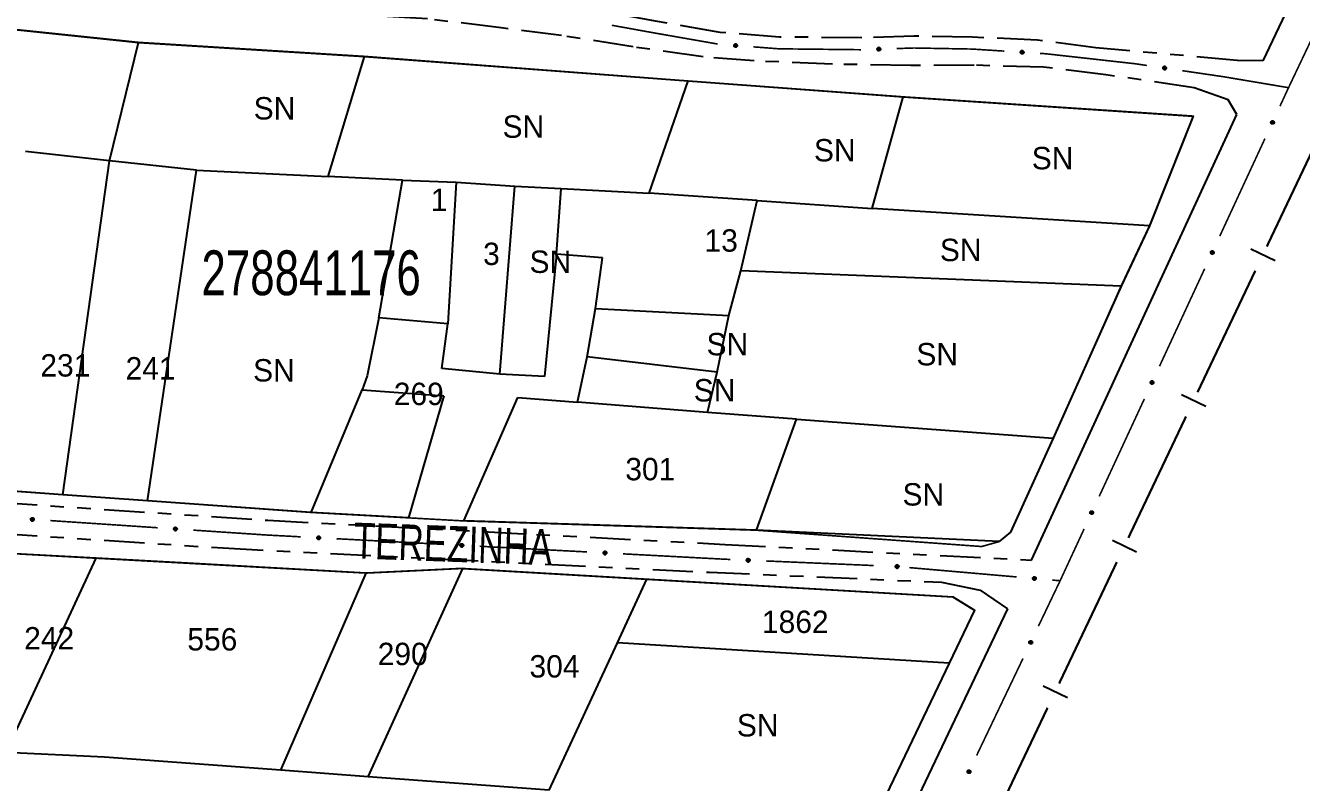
# Model space of a CAD drawing. Extents: x 203196 to 204359, y 4872588 to 4874244.
# Drawn here: x 203938.7 to 204081.1, y 4873054.9 to 4873139.4 of the extents above; entities that cross this region are included whole.
import ezdxf
from ezdxf.enums import TextEntityAlignment as Align

# ---------------------------------------------------------------- set-up
doc = ezdxf.new("R2010")
doc.units = 0
doc.header["$LTSCALE"] = 1.5
doc.header["$MEASUREMENT"] = 0
doc.linetypes.add('TRACO_25', pattern=[8, 3, -1, 1, -1, 1, -1])
for name, color, linetype in [('CD_MALHA_LOTES', 7, 'CONTINUOUS'), ('CD_TXT_QUADRA', 7, 'CONTINUOUS'), ('LM-LIM-SETORES-BAIRROS', 250, 'CONTINUOUS'), ('RU-QUADRA', 210, 'CONTINUOUS'), ('SV-EIXO-RUA-N-PAV', 6, 'CONTINUOUS'), ('SV-EIXO-RUA-PAV', 20, 'CONTINUOUS'), ('SV-RUA-NAO-PAV', 7, 'CONTINUOUS'), ('SV-RUA-PAVIM', 7, 'CONTINUOUS'), ('SV-TXT-RUA-N-PAV', 7, 'CONTINUOUS'), ('Th_NmrPort', 1, 'CONTINUOUS')]:
    doc.layers.add(name, color=color, linetype=linetype)
doc.styles.add('ARIAL', font='ARIAL.SHX')

msp = doc.modelspace()

# ---------------------------------------------------------------- linework, layer by layer
at = {"layer": 'CD_MALHA_LOTES', "linetype": 'Continuous', "flags": 128}
for points in [[(203934.24797, 4873139.266589), (203951.335075, 4873137.480345)], [(203948.100173, 4873124.269746), (203951.335075, 4873137.480345)], [(203951.335075, 4873137.480345), (203976.529521, 4873135.915683)], [(203972.487917, 4873122.485207), (203976.529521, 4873135.915683)], [(203976.529521, 4873135.915683), (204012.646717, 4873133.16656)], [(204008.295041, 4873120.657304), (204012.646717, 4873133.16656)], [(204012.646717, 4873133.16656), (204036.629392, 4873131.39892)], [(204033.185572, 4873118.943909), (204036.629392, 4873131.39892)], [(204036.629392, 4873131.39892), (204068.985796, 4873129.251846)], [(204068.985796, 4873129.251846), (204064.10997, 4873117.004205)], [(203948.100173, 4873124.269746), (203938.703435, 4873125.301825)], [(203942.891803, 4873086.9845), (203948.100173, 4873124.269746)], [(203957.811969, 4873123.203062), (203948.100173, 4873124.269746)], [(203952.325972, 4873086.31331), (203957.811969, 4873123.203062)], [(203957.811969, 4873123.203062), (203972.487917, 4873122.485207)], [(203980.791937, 4873122.079026), (203972.487917, 4873122.485207)], [(203978.128358, 4873106.718674), (203980.791937, 4873122.079026)], [(203980.791937, 4873122.079026), (203986.759485, 4873121.872562)], [(203986.759485, 4873121.872562), (203985.837074, 4873106.059809)], [(203986.759485, 4873121.872562), (203993.305002, 4873121.432187)], [(203991.624221, 4873100.442782), (203993.305002, 4873121.432187)], [(203993.305002, 4873121.432187), (203998.491981, 4873121.164055)], [(203997.960184, 4873113.834413), (203998.491981, 4873121.164055)], [(203998.491981, 4873121.164055), (204008.295041, 4873120.657304)], [(204020.34078, 4873119.824265), (204008.295041, 4873120.657304)], [(204018.516762, 4873111.989591), (204020.34078, 4873119.824265)], [(204020.34078, 4873119.824265), (204033.185572, 4873118.943909)], [(204064.10997, 4873117.004205), (204033.185572, 4873118.943909)], [(204064.10997, 4873117.004205), (204060.947647, 4873110.276543)], [(203997.960184, 4873113.834413), (203996.626688, 4873100.179799)], [(204003.099329, 4873113.439094), (203997.960184, 4873113.834413)], [(204002.308691, 4873107.772858), (204003.099329, 4873113.439094)], [(204017.199033, 4873106.98222), (204018.516762, 4873111.989591)], [(204060.947647, 4873110.276543), (204018.516762, 4873111.989591)], [(204060.947647, 4873110.276543), (204053.38329, 4873093.309653)], [(204001.386281, 4873102.370167), (204002.308691, 4873107.772858)], [(204002.308691, 4873107.772858), (204017.199033, 4873106.98222)], [(203978.128358, 4873106.718674), (203976.848386, 4873100.267822), (203976.283537, 4873098.680525)], [(203985.837074, 4873106.059809), (203978.128358, 4873106.718674)], [(203985.17821, 4873101.052438), (203985.837074, 4873106.059809)], [(204015.881304, 4873100.657119), (204017.199033, 4873106.98222)], [(204000.316999, 4873097.300074), (204001.386281, 4873102.370167)], [(204015.881304, 4873100.657119), (204001.386281, 4873102.370167)], [(203991.624221, 4873100.442782), (203985.17821, 4873101.052438)], [(203996.626688, 4873100.179799), (203991.624221, 4873100.442782)], [(204014.816707, 4873096.174475), (204015.881304, 4873100.657119)], [(203970.585488, 4873085.000618), (203976.283537, 4873098.680525)], [(203976.283537, 4873098.680525), (203985.375869, 4873098.02166)], [(203985.375869, 4873098.02166), (203981.456345, 4873084.396399)], [(203987.623114, 4873084.05364), (203993.646101, 4873097.817929)], [(203993.646101, 4873097.817929), (204000.316999, 4873097.300074)], [(204014.816707, 4873096.174475), (204000.316999, 4873097.300074)], [(204024.731004, 4873095.404838), (204014.816707, 4873096.174475)], [(204020.281294, 4873083.016028), (204024.731004, 4873095.404838)], [(204024.731004, 4873095.404838), (204053.38329, 4873093.309653)], [(204053.38329, 4873093.309653), (204048.630169, 4873082.810314), (204047.345339, 4873081.743252)], [(203942.891803, 4873086.9845), (203933.241499, 4873087.671066)], [(203952.325972, 4873086.31331), (203942.891803, 4873086.9845)], [(203970.585488, 4873085.000618), (203952.325972, 4873086.31331)], [(203981.456345, 4873084.396399), (203970.585488, 4873085.000618)], [(204020.281294, 4873083.016028), (203987.623114, 4873084.05364)], [(204047.345339, 4873081.743252), (204020.281294, 4873083.016028)], [(203946.615071, 4873079.888889), (203936.811616, 4873080.428686)], [(203936.564997, 4873058.216711), (203946.615071, 4873079.888889)], [(203976.731758, 4873078.230606), (203956.807499, 4873079.327674), (203946.615071, 4873079.888889)], [(203967.202211, 4873056.221878), (203976.731758, 4873078.230606)], [(203987.519939, 4873078.745349), (203976.731758, 4873078.230606)], [(203976.95943, 4873055.494828), (203987.519939, 4873078.745349)], [(203987.519939, 4873078.745349), (204008.044068, 4873077.553054)], [(204004.756429, 4873070.448622), (204008.044068, 4873077.553054)], [(204008.044068, 4873077.553054), (204042.194242, 4873075.56919), (204044.598167, 4873074.08543), (204041.775067, 4873068.171242)], [(203997.14054, 4873053.991052), (204004.756429, 4873070.448622)], [(204041.775067, 4873068.171242), (204004.756429, 4873070.448622)], [(204041.775067, 4873068.171242), (204033.943721, 4873051.765153)], [(203947.518594, 4873057.688584), (203936.564997, 4873058.216711)], [(203967.202211, 4873056.221878), (203947.518594, 4873057.688584)], [(203976.95943, 4873055.494828), (203967.202211, 4873056.221878)], [(203997.14054, 4873053.991052), (203976.95943, 4873055.494828)]]:
    msp.add_lwpolyline(points, dxfattribs=at)
at = {"layer": 'LM-LIM-SETORES-BAIRROS', "const_width": 0.25}
for points in [[(204083.645435, 4873128.231909), (204077.209583, 4873114.682746)], [(204075.922413, 4873111.972914), (204069.486561, 4873098.423751)], [(204068.19939, 4873095.713918), (204061.763538, 4873082.164756)], [(204060.476368, 4873079.454923), (204054.040515, 4873065.905761)], [(204052.753345, 4873063.195928), (204049.32089, 4873055.969708)], [(204049.090786, 4873055.485278), (204046.328237, 4873049.641674)], [(204049.32089, 4873055.969708), (204049.090786, 4873055.485278)]]:
    msp.add_lwpolyline(points, dxfattribs=at)
at = {"layer": 'LM-LIM-SETORES-BAIRROS'}
for points in [[(204075.42561, 4873114.423054), (204078.135443, 4873113.135883)], [(204067.702588, 4873098.164059), (204070.41242, 4873096.876888)], [(204059.979565, 4873081.905064), (204062.689397, 4873080.617893)], [(204052.256542, 4873065.646068), (204054.966375, 4873064.358898)]]:
    msp.add_lwpolyline(points, dxfattribs=at)
at = {"layer": 'RU-QUADRA', "linetype": 'Continuous', "const_width": 0.18, "flags": 128}
for points in [[(203933.241499, 4873087.671066), (203942.891803, 4873086.9845), (203952.325972, 4873086.31331), (203970.585488, 4873085.000618), (203981.456345, 4873084.396399), (203987.623114, 4873084.05364), (204020.281294, 4873083.016028), (204045.392979, 4873081.196009), (204047.345339, 4873081.743252), (204048.630169, 4873082.810314), (204053.38329, 4873093.309653), (204060.947647, 4873110.276543), (204064.10997, 4873117.004205), (204068.985796, 4873129.251846), (204036.629392, 4873131.39892), (204012.646717, 4873133.16656), (203976.529521, 4873135.915683), (203951.335075, 4873137.480345), (203934.24797, 4873139.266589)], [(203785.437258, 4873089.874988), (203818.20176, 4873087.945865), (203827.357351, 4873087.406798), (203847.296414, 4873085.827497), (203857.506298, 4873085.258227), (203867.30438, 4873084.711918), (203877.908731, 4873084.090735), (203888.312529, 4873083.481301), (203898.078846, 4873082.933762), (203908.184322, 4873082.367209), (203918.271497, 4873081.72042), (203936.811616, 4873080.428686), (203946.615071, 4873079.888889), (203976.731758, 4873078.230606), (203987.519939, 4873078.745349), (204008.044068, 4873077.553054), (204042.194242, 4873075.56919), (204044.598167, 4873074.08543), (204041.775067, 4873068.171242), (204033.943721, 4873051.765153)]]:
    msp.add_lwpolyline(points, dxfattribs=at)
at = {"layer": 'SV-EIXO-RUA-N-PAV', "const_width": 0.18}
for points in [[(204008.783579, 4873138.545458), (204004.134475, 4873139.386198)], [(204009.054932, 4873138.497904), (204008.783579, 4873138.545458)], [(204015.949853, 4873137.289577), (204009.054932, 4873138.497904)], [(204022.790198, 4873136.756748), (204019.936879, 4873136.974324)], [(204022.928588, 4873136.755245), (204022.790198, 4873136.756748)], [(204031.92805, 4873136.656882), (204022.928588, 4873136.755245)], [(204037.823268, 4873136.848501), (204035.925875, 4873136.784967)], [(204037.924795, 4873136.846655), (204037.823268, 4873136.848501)], [(204044.347906, 4873136.729519), (204037.924795, 4873136.846655)], [(204044.922555, 4873136.692806), (204044.347906, 4873136.729519)], [(204047.916451, 4873136.501522), (204044.922555, 4873136.692806)], [(204052.574726, 4873136.2039), (204051.908311, 4873136.246478)], [(204052.904892, 4873136.166959), (204052.574726, 4873136.2039)], [(204062.474325, 4873135.096252), (204052.904892, 4873136.166959)], [(204062.841244, 4873135.04237), (204062.474325, 4873135.096252)], [(204063.830632, 4873134.897075), (204062.841244, 4873135.04237)], [(204072.373925, 4873133.642465), (204067.788186, 4873134.315896)], [(204072.733929, 4873133.581818), (204072.373925, 4873133.642465)], [(204079.636664, 4873132.418952), (204072.733929, 4873133.581818)], [(203941.482217, 4873084.092603), (203953.455546, 4873083.292996)], [(203957.446656, 4873083.026461), (203965.428876, 4873082.49339)], [(203965.428876, 4873082.49339), (203965.671267, 4873082.477204)], [(203965.671267, 4873082.477204), (203969.423103, 4873082.278961)], [(203973.41753, 4873082.067899), (203985.400814, 4873081.434714)], [(203989.395241, 4873081.223652), (204001.378525, 4873080.590467)], [(204005.372952, 4873080.379405), (204016.357629, 4873079.798985)], [(204016.357629, 4873079.798985), (204016.70209, 4873079.780786)], [(204016.70209, 4873079.780786), (204017.356558, 4873079.752982)], [(204021.352953, 4873079.583201), (204033.342139, 4873079.07386)], [(204037.33459, 4873078.843237), (204049.289216, 4873077.800682)], [(204053.274091, 4873077.453163), (204054.151676, 4873077.376631)]]:
    msp.add_lwpolyline(points, dxfattribs=at)
at = {"layer": 'SV-EIXO-RUA-N-PAV'}
for points in [[(204018.077564, 4873137.005704), (204018.040906, 4873136.973328), (204018.00278, 4873136.952998), (204017.9661, 4873136.945194), (204017.931889, 4873136.94675), (204017.897069, 4873136.952283), (204017.863194, 4873136.965607), (204017.828873, 4873136.988724), (204017.796137, 4873137.025269), (204017.777877, 4873137.065694), (204017.768303, 4873137.101245), (204017.767871, 4873137.137011), (204017.773813, 4873137.170747), (204017.788817, 4873137.205477), (204017.812583, 4873137.24003), (204017.850127, 4873137.272058), (204017.887641, 4873137.291733), (204017.923318, 4873137.298349), (204017.959278, 4873137.298556), (204017.994758, 4873137.29248), (204018.027935, 4873137.279209), (204018.062682, 4873137.255218), (204018.093803, 4873137.217743), (204018.113853, 4873137.180551), (204018.120969, 4873137.144977), (204018.120375, 4873137.10957), (204018.115249, 4873137.074578), (204018.103273, 4873137.039969), (204018.077564, 4873137.005704)], [(204034.074279, 4873136.612825), (204034.041382, 4873136.576633), (204034.005708, 4873136.552256), (204033.970102, 4873136.540488), (204033.935926, 4873136.538293), (204033.90071, 4873136.539985), (204033.865581, 4873136.549525), (204033.828937, 4873136.568749), (204033.7924, 4873136.601495), (204033.76983, 4873136.639681), (204033.756425, 4873136.673972), (204033.752084, 4873136.709476), (204033.754301, 4873136.74366), (204033.765417, 4873136.779822), (204033.785262, 4873136.816767), (204033.819078, 4873136.852708), (204033.854216, 4873136.876368), (204033.888955, 4873136.886846), (204033.924676, 4873136.890984), (204033.960609, 4873136.888825), (204033.995038, 4873136.879262), (204034.0322, 4873136.859214), (204034.067232, 4873136.825368), (204034.091229, 4873136.790592), (204034.102193, 4873136.756009), (204034.105475, 4873136.720749), (204034.104207, 4873136.685407), (204034.096087, 4873136.649695), (204034.074279, 4873136.612825)], [(204050.04875, 4873136.254982), (204050.012494, 4873136.222157), (204049.97462, 4873136.20136), (204049.93804, 4873136.193105), (204049.903812, 4873136.19424), (204049.868927, 4873136.199345), (204049.834891, 4873136.212251), (204049.800287, 4873136.234944), (204049.767104, 4873136.271083), (204049.748349, 4873136.311281), (204049.738337, 4873136.346711), (204049.737466, 4873136.38247), (204049.742992, 4873136.416276), (204049.757568, 4873136.451188), (204049.780907, 4873136.48603), (204049.818054, 4873136.518518), (204049.855324, 4873136.538653), (204049.890916, 4873136.545708), (204049.926871, 4873136.546356), (204049.962423, 4873136.540718), (204049.995761, 4873136.527856), (204050.0308, 4873136.504294), (204050.06238, 4873136.467205), (204050.082886, 4873136.430263), (204050.090439, 4873136.394779), (204050.09028, 4873136.359367), (204050.085586, 4873136.324315), (204050.074036, 4873136.28956), (204050.04875, 4873136.254982)], [(204065.935571, 4873134.476697), (204065.896747, 4873134.446952), (204065.857297, 4873134.429327), (204065.820163, 4873134.424097), (204065.786144, 4873134.428031), (204065.751794, 4873134.435977), (204065.718929, 4873134.451628), (204065.686301, 4873134.477079), (204065.65619, 4873134.515815), (204065.64079, 4873134.557414), (204065.633715, 4873134.593545), (204065.635775, 4873134.629255), (204065.644053, 4873134.662495), (204065.661439, 4873134.696095), (204065.687554, 4873134.728909), (204065.727237, 4873134.758244), (204065.766031, 4873134.775258), (204065.802082, 4873134.779374), (204065.837968, 4873134.777076), (204065.87294, 4873134.768544), (204065.905112, 4873134.752994), (204065.938103, 4873134.726641), (204065.966538, 4873134.68709), (204065.983949, 4873134.648592), (204065.98857, 4873134.612609), (204065.985512, 4873134.577329), (204065.977962, 4873134.542779), (204065.963604, 4873134.509087), (204065.935571, 4873134.476697)], [(203939.350635, 4873084.34528), (203939.386987, 4873084.378001), (203939.424919, 4873084.398689), (203939.461524, 4873084.406838), (203939.495748, 4873084.405605), (203939.530618, 4873084.4004), (203939.564617, 4873084.387395), (203939.599155, 4873084.364603), (203939.632234, 4873084.328369), (203939.650874, 4873084.288117), (203939.660783, 4873084.252658), (203939.661552, 4873084.216897), (203939.655928, 4873084.183107), (203939.641252, 4873084.148237), (203939.617812, 4873084.113462), (203939.580572, 4873084.081082), (203939.543244, 4873084.061054), (203939.507632, 4873084.054102), (203939.471676, 4873084.053557), (203939.436139, 4873084.059297), (203939.402839, 4873084.072255), (203939.367868, 4873084.095918), (203939.336395, 4873084.133098), (203939.315995, 4873084.170099), (203939.308545, 4873084.205605), (203939.308805, 4873084.241016), (203939.3136, 4873084.276054), (203939.32525, 4873084.310775), (203939.350635, 4873084.34528)], [(203955.315075, 4873083.279138), (203955.351426, 4873083.311859), (203955.389359, 4873083.332547), (203955.425964, 4873083.340696), (203955.460188, 4873083.339463), (203955.495058, 4873083.334258), (203955.529057, 4873083.321254), (203955.563595, 4873083.298462), (203955.596674, 4873083.262227), (203955.615314, 4873083.221975), (203955.625223, 4873083.186516), (203955.625992, 4873083.150756), (203955.620368, 4873083.116965), (203955.605692, 4873083.082096), (203955.582252, 4873083.04732), (203955.545012, 4873083.01494), (203955.507684, 4873082.994912), (203955.472072, 4873082.98796), (203955.436116, 4873082.987415), (203955.400579, 4873082.993155), (203955.367279, 4873083.006113), (203955.332308, 4873083.029776), (203955.300835, 4873083.066956), (203955.280435, 4873083.103957), (203955.272985, 4873083.139463), (203955.273245, 4873083.174874), (203955.27804, 4873083.209912), (203955.28969, 4873083.244633), (203955.315075, 4873083.279138)], [(203971.282645, 4873082.290938), (203971.318538, 4873082.324161), (203971.356179, 4873082.345374), (203971.392667, 4873082.354031), (203971.426905, 4873082.353273), (203971.461844, 4873082.348553), (203971.496021, 4873082.336022), (203971.530872, 4873082.313712), (203971.564451, 4873082.277941), (203971.583648, 4873082.237952), (203971.594049, 4873082.202634), (203971.595315, 4873082.166887), (203971.590161, 4873082.133022), (203971.57597, 4873082.097952), (203971.553016, 4873082.062854), (203971.516229, 4873082.02996), (203971.479184, 4873082.009416), (203971.443671, 4873082.001969), (203971.407726, 4873082.000924), (203971.372113, 4873082.006171), (203971.338636, 4873082.018665), (203971.30334, 4873082.041839), (203971.271354, 4873082.078578), (203971.250442, 4873082.115293), (203971.242499, 4873082.150691), (203971.242267, 4873082.186103), (203971.246575, 4873082.221204), (203971.257741, 4873082.256084), (203971.282645, 4873082.290938)], [(203987.260356, 4873081.446691), (203987.296249, 4873081.479914), (203987.33389, 4873081.501127), (203987.370378, 4873081.509784), (203987.404616, 4873081.509026), (203987.439555, 4873081.504306), (203987.473732, 4873081.491775), (203987.508583, 4873081.469465), (203987.542162, 4873081.433694), (203987.561359, 4873081.393705), (203987.57176, 4873081.358387), (203987.573026, 4873081.32264), (203987.567871, 4873081.288775), (203987.553681, 4873081.253705), (203987.530727, 4873081.218607), (203987.49394, 4873081.185713), (203987.456895, 4873081.165169), (203987.421382, 4873081.157722), (203987.385437, 4873081.156677), (203987.349824, 4873081.161924), (203987.316347, 4873081.174418), (203987.281051, 4873081.197592), (203987.249065, 4873081.234331), (203987.228153, 4873081.271046), (203987.22021, 4873081.306444), (203987.219978, 4873081.341856), (203987.224286, 4873081.376957), (203987.235452, 4873081.411837), (203987.260356, 4873081.446691)], [(204003.238067, 4873080.602444), (204003.27396, 4873080.635667), (204003.311601, 4873080.65688), (204003.348089, 4873080.665537), (204003.382327, 4873080.664779), (204003.417266, 4873080.660059), (204003.451443, 4873080.647528), (204003.486294, 4873080.625218), (204003.519873, 4873080.589447), (204003.53907, 4873080.549458), (204003.549471, 4873080.51414), (204003.550737, 4873080.478393), (204003.545582, 4873080.444528), (204003.531392, 4873080.409458), (204003.508438, 4873080.37436), (204003.471651, 4873080.341466), (204003.434606, 4873080.320922), (204003.399093, 4873080.313475), (204003.363148, 4873080.31243), (204003.327535, 4873080.317677), (204003.294058, 4873080.330171), (204003.258762, 4873080.353345), (204003.226776, 4873080.390084), (204003.205864, 4873080.426799), (204003.19792, 4873080.462197), (204003.197689, 4873080.497609), (204003.201997, 4873080.53271), (204003.213163, 4873080.56759), (204003.238067, 4873080.602444)], [(204019.215877, 4873079.784172), (204019.251425, 4873079.817763), (204019.288845, 4873079.839364), (204019.325241, 4873079.848397), (204019.359485, 4873079.847994), (204019.394472, 4873079.843635), (204019.428776, 4873079.831458), (204019.463856, 4873079.809509), (204019.497803, 4873079.774086), (204019.517412, 4873079.734298), (204019.528177, 4873079.699089), (204019.529812, 4873079.663358), (204019.525008, 4873079.629441), (204019.511181, 4873079.594226), (204019.488591, 4873079.558893), (204019.452145, 4873079.52562), (204019.415314, 4873079.504695), (204019.379881, 4873079.496882), (204019.343948, 4873079.495465), (204019.308283, 4873079.500344), (204019.274678, 4873079.512491), (204019.239144, 4873079.5353), (204019.20678, 4873079.571706), (204019.18549, 4873079.608203), (204019.177182, 4873079.643517), (204019.176584, 4873079.678925), (204019.180529, 4873079.714069), (204019.191334, 4873079.749062), (204019.215877, 4873079.784172)], [(204035.83688, 4873079.08435), (204035.873888, 4873079.116325), (204035.912233, 4873079.136239), (204035.948995, 4873079.143643), (204035.983187, 4873079.141715), (204036.017945, 4873079.135803), (204036.051673, 4873079.122111), (204036.085741, 4873079.098623), (204036.118077, 4873079.061724), (204036.135895, 4873079.021102), (204036.145083, 4873078.985449), (204036.145125, 4873078.94968), (204036.138816, 4873078.916011), (204036.123435, 4873078.881447), (204036.099295, 4873078.847154), (204036.061404, 4873078.815537), (204036.023678, 4873078.796271), (204035.987932, 4873078.790043), (204035.951972, 4873078.790228), (204035.916559, 4873078.796689), (204035.883529, 4873078.810321), (204035.849045, 4873078.834689), (204035.818334, 4873078.8725), (204035.79869, 4873078.909908), (204035.791962, 4873078.945557), (204035.792941, 4873078.980956), (204035.798447, 4873079.01589), (204035.810799, 4873079.050367), (204035.83688, 4873079.08435)], [(204051.14808, 4873077.74907), (204051.185088, 4873077.781045), (204051.223433, 4873077.800959), (204051.260196, 4873077.808363), (204051.294387, 4873077.806435), (204051.329145, 4873077.800523), (204051.362873, 4873077.786831), (204051.396941, 4873077.763343), (204051.429278, 4873077.726444), (204051.447096, 4873077.685822), (204051.456283, 4873077.650169), (204051.456326, 4873077.6144), (204051.450017, 4873077.580731), (204051.434636, 4873077.546167), (204051.410495, 4873077.511874), (204051.372605, 4873077.480257), (204051.334879, 4873077.460991), (204051.299132, 4873077.454763), (204051.263172, 4873077.454948), (204051.22776, 4873077.461409), (204051.194729, 4873077.475041), (204051.160246, 4873077.499409), (204051.129535, 4873077.53722), (204051.10989, 4873077.574628), (204051.103162, 4873077.610277), (204051.104141, 4873077.645676), (204051.109647, 4873077.68061), (204051.121999, 4873077.715087), (204051.14808, 4873077.74907)]]:
    msp.add_lwpolyline(points, close=True, dxfattribs=at)
for points in [[(204018.120969, 4873137.144977), (204017.767871, 4873137.137011)], [(204018.120375, 4873137.10957), (204017.768303, 4873137.101245)], [(204018.118114, 4873137.127901), (204017.770039, 4873137.1216)], [(204018.113853, 4873137.180551), (204017.773813, 4873137.170747)], [(204018.114009, 4873137.163795), (204017.773889, 4873137.15415)], [(204018.115249, 4873137.074578), (204017.777877, 4873137.065694)], [(204018.113952, 4873137.09127), (204017.777915, 4873137.081313)], [(204018.10174, 4873137.200311), (204017.786111, 4873137.188798)], [(204018.093803, 4873137.217743), (204017.788817, 4873137.205477)], [(204018.104556, 4873137.057774), (204017.791544, 4873137.044693)], [(204018.103273, 4873137.039969), (204017.796137, 4873137.025269)], [(204018.074297, 4873137.235247), (204017.803774, 4873137.223032)], [(204018.062682, 4873137.255218), (204017.812583, 4873137.24003)], [(204018.089717, 4873137.024693), (204017.816162, 4873137.008604)], [(204018.077564, 4873137.005704), (204017.828873, 4873136.988724)], [(204018.039637, 4873137.26526), (204017.839126, 4873137.255917)], [(204018.027935, 4873137.279209), (204017.850127, 4873137.272058)], [(204018.056879, 4873136.98888), (204017.85344, 4873136.977023)], [(204018.040906, 4873136.973328), (204017.863194, 4873136.965607)], [(204018.006971, 4873137.285541), (204017.875319, 4873137.281895)], [(204017.994758, 4873137.29248), (204017.887641, 4873137.291733)], [(204018.019222, 4873136.961645), (204017.889034, 4873136.959256)], [(204018.00278, 4873136.952998), (204017.897069, 4873136.952283)], [(204034.102193, 4873136.756009), (204033.752084, 4873136.709476)], [(204034.091229, 4873136.790592), (204033.754301, 4873136.74366)], [(204034.101223, 4873136.738723), (204033.755924, 4873136.694394)], [(204034.093217, 4873136.773953), (204033.756192, 4873136.72717)], [(204034.105475, 4873136.720749), (204033.756425, 4873136.673972)], [(204034.077028, 4873136.808908), (204033.764551, 4873136.762947)], [(204034.067232, 4873136.825368), (204033.765417, 4873136.779822)], [(204034.101092, 4873136.701856), (204033.768159, 4873136.655211)], [(204034.104207, 4873136.685407), (204033.76983, 4873136.639681)], [(204034.04593, 4873136.840634), (204033.778365, 4873136.798908)], [(204034.0322, 4873136.859214), (204033.785262, 4873136.816767)], [(204034.095415, 4873136.667534), (204033.785711, 4873136.620301)], [(204034.096087, 4873136.649695), (204033.7924, 4873136.601495)], [(204034.008195, 4873136.866676), (204033.809908, 4873136.835461)], [(204034.084283, 4873136.633029), (204033.814128, 4873136.58712)], [(204033.995038, 4873136.879262), (204033.819078, 4873136.852708)], [(204034.074279, 4873136.612825), (204033.828937, 4873136.568749)], [(204033.973507, 4873136.883263), (204033.843043, 4873136.865242)], [(204033.960609, 4873136.888825), (204033.854216, 4873136.876368)], [(204034.055559, 4873136.593839), (204033.854636, 4873136.559806)], [(204034.041382, 4873136.576633), (204033.865581, 4873136.549525)], [(204034.021106, 4873136.562649), (204033.89196, 4873136.546037)], [(204034.005708, 4873136.552256), (204033.90071, 4873136.539985)], [(204050.090439, 4873136.394779), (204049.737466, 4873136.38247)], [(204050.09028, 4873136.359367), (204049.738337, 4873136.346711)], [(204050.087794, 4873136.377669), (204049.739823, 4873136.367086)], [(204050.082886, 4873136.430263), (204049.742992, 4873136.416276)], [(204050.083248, 4873136.413509), (204049.743273, 4873136.399681)], [(204050.084084, 4873136.340989), (204049.748194, 4873136.326899)], [(204050.085586, 4873136.324315), (204049.748349, 4873136.311281)], [(204050.070531, 4873136.449872), (204049.755067, 4873136.434477)], [(204050.06238, 4873136.467205), (204049.757568, 4873136.451188)], [(204050.0751, 4873136.30738), (204049.762273, 4873136.29045)], [(204050.074036, 4873136.28956), (204049.767104, 4873136.271083)], [(204050.04266, 4873136.484468), (204049.772308, 4873136.468926)], [(204050.0308, 4873136.504294), (204049.780907, 4873136.48603)], [(204050.060669, 4873136.27412), (204049.787332, 4873136.254666)], [(204050.04875, 4873136.254982), (204049.800287, 4873136.234944)], [(204050.007633, 4873136.514052), (204049.807252, 4873136.502243)], [(204049.995761, 4873136.527856), (204049.818054, 4873136.518518)], [(204050.028275, 4873136.237905), (204049.824996, 4873136.223546)], [(204050.012494, 4873136.222157), (204049.834891, 4873136.212251)], [(204049.974721, 4873136.53393), (204049.843123, 4873136.528665)], [(204049.962423, 4873136.540718), (204049.855324, 4873136.538653)], [(204049.990955, 4873136.210209), (204049.860806, 4873136.206218)], [(204049.97462, 4873136.20136), (204049.868927, 4873136.199345)], [(204065.985512, 4873134.577329), (204065.633715, 4873134.593545)], [(204065.98857, 4873134.612609), (204065.635775, 4873134.629255)], [(204065.984533, 4873134.595773), (204065.636864, 4873134.61373)], [(204065.977962, 4873134.542779), (204065.64079, 4873134.557414)], [(204065.97783, 4873134.55952), (204065.641915, 4873134.572992)], [(204065.982938, 4873134.631865), (204065.642973, 4873134.645932)], [(204065.983949, 4873134.648592), (204065.644053, 4873134.662495)], [(204065.966124, 4873134.52676), (204065.652961, 4873134.535512)], [(204065.963604, 4873134.509087), (204065.65619, 4873134.515815)], [(204065.973242, 4873134.669147), (204065.657578, 4873134.679646)], [(204065.966538, 4873134.68709), (204065.661439, 4873134.696095)], [(204065.949017, 4873134.494794), (204065.675005, 4873134.497796)], [(204065.948299, 4873134.70591), (204065.677583, 4873134.712566)], [(204065.938103, 4873134.726641), (204065.687554, 4873134.728909)], [(204065.915813, 4873134.738264), (204065.715139, 4873134.742909)], [(204065.905112, 4873134.752994), (204065.727237, 4873134.758244)], [(204065.88464, 4873134.760771), (204065.753053, 4873134.766303)], [(204065.87294, 4873134.768544), (204065.766031, 4873134.775258)], [(204065.935571, 4873134.476697), (204065.686301, 4873134.477079)], [(204065.913765, 4873134.461354), (204065.709993, 4873134.463695)], [(204065.896747, 4873134.446952), (204065.718929, 4873134.451628)], [(204065.874302, 4873134.436808), (204065.744264, 4873134.443492)], [(204065.857297, 4873134.429327), (204065.751794, 4873134.435977)], [(203939.308545, 4873084.205605), (203939.661552, 4873084.216897)], [(203939.308805, 4873084.241016), (203939.660783, 4873084.252658)], [(203939.311238, 4873084.222707), (203939.659239, 4873084.232288)], [(203939.3136, 4873084.276054), (203939.650874, 4873084.288117)], [(203939.315055, 4873084.259376), (203939.650984, 4873084.272498)], [(203939.315682, 4873084.186853), (203939.655695, 4873084.199703)], [(203939.315995, 4873084.170099), (203939.655928, 4873084.183107)], [(203939.324135, 4873084.292958), (203939.63701, 4873084.308988)], [(203939.32525, 4873084.310775), (203939.632234, 4873084.328369)], [(203939.328294, 4873084.150454), (203939.643801, 4873084.164941)], [(203939.336395, 4873084.133098), (203939.641252, 4873084.148237)], [(203939.338662, 4873084.326177), (203939.612053, 4873084.344844)], [(203939.350635, 4873084.34528), (203939.599155, 4873084.364603)], [(203939.356065, 4873084.115778), (203939.62646, 4873084.130542)], [(203939.367868, 4873084.095918), (203939.617812, 4873084.113462)], [(203939.37116, 4873084.362299), (203939.574479, 4873084.376072)], [(203939.386987, 4873084.378001), (203939.564617, 4873084.387395)], [(203939.391006, 4873084.086093), (203939.591421, 4873084.097325)], [(203939.402839, 4873084.072255), (203939.580572, 4873084.081082)], [(203939.408559, 4873084.389888), (203939.538719, 4873084.393503)], [(203939.423862, 4873084.066121), (203939.555474, 4873084.071007)], [(203939.424919, 4873084.398689), (203939.530618, 4873084.4004)], [(203939.436139, 4873084.059297), (203939.543244, 4873084.061054)], [(203955.288575, 4873083.226817), (203955.60145, 4873083.242846)], [(203955.28969, 4873083.244633), (203955.596674, 4873083.262227)], [(203955.303102, 4873083.260036), (203955.576493, 4873083.278702)], [(203955.315075, 4873083.279138), (203955.563595, 4873083.298462)], [(203955.3356, 4873083.296157), (203955.538919, 4873083.30993)], [(203955.351426, 4873083.311859), (203955.529057, 4873083.321254)], [(203955.372999, 4873083.323746), (203955.503159, 4873083.327361)], [(203955.389359, 4873083.332547), (203955.495058, 4873083.334258)], [(203955.272985, 4873083.139463), (203955.625992, 4873083.150756)], [(203955.273245, 4873083.174874), (203955.625223, 4873083.186516)], [(203955.275678, 4873083.156565), (203955.623679, 4873083.166146)], [(203955.27804, 4873083.209912), (203955.615314, 4873083.221975)], [(203955.279495, 4873083.193234), (203955.615424, 4873083.206356)], [(203955.280122, 4873083.120711), (203955.620135, 4873083.133561)], [(203955.280435, 4873083.103957), (203955.620368, 4873083.116965)], [(203955.292734, 4873083.084312), (203955.608241, 4873083.098799)], [(203955.300835, 4873083.066956), (203955.605692, 4873083.082096)], [(203955.320505, 4873083.049636), (203955.5909, 4873083.0644)], [(203955.332308, 4873083.029776), (203955.582252, 4873083.04732)], [(203955.355446, 4873083.019952), (203955.55586, 4873083.031184)], [(203955.367279, 4873083.006113), (203955.545012, 4873083.01494)], [(203955.388302, 4873082.999979), (203955.519914, 4873083.004865)], [(203955.400579, 4873082.993155), (203955.507684, 4873082.994912)], [(203971.242267, 4873082.186103), (203971.594049, 4873082.202634)], [(203971.242499, 4873082.150691), (203971.595315, 4873082.166887)], [(203971.244954, 4873082.167829), (203971.592788, 4873082.182244)], [(203971.246575, 4873082.221204), (203971.583648, 4873082.237952)], [(203971.248261, 4873082.204548), (203971.583975, 4873082.222336)], [(203971.249895, 4873082.132041), (203971.589697, 4873082.149613)], [(203971.250442, 4873082.115293), (203971.590161, 4873082.133022)], [(203971.256874, 4873082.238253), (203971.569496, 4873082.258628)], [(203971.257741, 4873082.256084), (203971.564451, 4873082.277941)], [(203971.263012, 4873082.095821), (203971.578287, 4873082.114689)], [(203971.270937, 4873082.271671), (203971.544043, 4873082.294134)], [(203971.271354, 4873082.078578), (203971.57597, 4873082.097952)], [(203971.282645, 4873082.290938), (203971.530872, 4873082.313712)], [(203971.291262, 4873082.061534), (203971.561426, 4873082.080053)], [(203971.302931, 4873082.30824), (203971.506039, 4873082.324837)], [(203971.30334, 4873082.041839), (203971.553016, 4873082.062854)], [(203971.318538, 4873082.324161), (203971.496021, 4873082.336022)], [(203971.326613, 4873082.032337), (203971.526851, 4873082.046353)], [(203971.338636, 4873082.018665), (203971.516229, 4873082.02996)], [(203971.339943, 4873082.336346), (203971.47004, 4873082.34177)], [(203971.356179, 4873082.345374), (203971.461844, 4873082.348553)], [(203971.359742, 4873082.012823), (203971.491274, 4873082.019538)], [(203971.372113, 4873082.006171), (203971.479184, 4873082.009416)], [(203987.219978, 4873081.341856), (203987.57176, 4873081.358387)], [(203987.22021, 4873081.306444), (203987.573026, 4873081.32264)], [(203987.222665, 4873081.323582), (203987.570499, 4873081.337997)], [(203987.224286, 4873081.376957), (203987.561359, 4873081.393705)], [(203987.225972, 4873081.360301), (203987.561686, 4873081.378089)], [(203987.227606, 4873081.287794), (203987.567408, 4873081.305366)], [(203987.228153, 4873081.271046), (203987.567871, 4873081.288775)], [(203987.234585, 4873081.394006), (203987.547207, 4873081.414381)], [(203987.235452, 4873081.411837), (203987.542162, 4873081.433694)], [(203987.240723, 4873081.251574), (203987.555998, 4873081.270442)], [(203987.248648, 4873081.427424), (203987.521754, 4873081.449887)], [(203987.249065, 4873081.234331), (203987.553681, 4873081.253705)], [(203987.260356, 4873081.446691), (203987.508583, 4873081.469465)], [(203987.268973, 4873081.217287), (203987.539137, 4873081.235806)], [(203987.280642, 4873081.463993), (203987.48375, 4873081.48059)], [(203987.281051, 4873081.197592), (203987.530727, 4873081.218607)], [(203987.296249, 4873081.479914), (203987.473732, 4873081.491775)], [(203987.304324, 4873081.18809), (203987.504562, 4873081.202106)], [(203987.316347, 4873081.174418), (203987.49394, 4873081.185713)], [(203987.317654, 4873081.492099), (203987.447751, 4873081.497523)], [(203987.33389, 4873081.501127), (203987.439555, 4873081.504306)], [(203987.337453, 4873081.168576), (203987.468985, 4873081.175291)], [(203987.349824, 4873081.161924), (203987.456895, 4873081.165169)], [(204003.197689, 4873080.497609), (204003.549471, 4873080.51414)], [(204003.19792, 4873080.462197), (204003.550737, 4873080.478393)], [(204003.200376, 4873080.479335), (204003.54821, 4873080.49375)], [(204003.201997, 4873080.53271), (204003.53907, 4873080.549458)], [(204003.203683, 4873080.516054), (204003.539397, 4873080.533842)], [(204003.205317, 4873080.443547), (204003.545119, 4873080.461119)], [(204003.205864, 4873080.426799), (204003.545582, 4873080.444528)], [(204003.212296, 4873080.549759), (204003.524917, 4873080.570134)], [(204003.213163, 4873080.56759), (204003.519873, 4873080.589447)], [(204003.218434, 4873080.407327), (204003.533709, 4873080.426195)], [(204003.226359, 4873080.583177), (204003.499465, 4873080.60564)], [(204003.226776, 4873080.390084), (204003.531392, 4873080.409458)], [(204003.238067, 4873080.602444), (204003.486294, 4873080.625218)], [(204003.246684, 4873080.37304), (204003.516848, 4873080.391559)], [(204003.258353, 4873080.619746), (204003.461461, 4873080.636343)], [(204003.27396, 4873080.635667), (204003.451443, 4873080.647528)], [(204003.295365, 4873080.647852), (204003.425462, 4873080.653276)], [(204003.311601, 4873080.65688), (204003.417266, 4873080.660059)], [(204003.258762, 4873080.353345), (204003.508438, 4873080.37436)], [(204003.282035, 4873080.343843), (204003.482273, 4873080.357859)], [(204003.294058, 4873080.330171), (204003.471651, 4873080.341466)], [(204003.315164, 4873080.324329), (204003.446696, 4873080.331044)], [(204003.327535, 4873080.317677), (204003.434606, 4873080.320922)], [(204019.176584, 4873079.678925), (204019.528177, 4873079.699089)], [(204019.177182, 4873079.643517), (204019.529812, 4873079.663358)], [(204019.17946, 4873079.660679), (204019.527127, 4873079.678687)], [(204019.180529, 4873079.714069), (204019.517412, 4873079.734298)], [(204019.182387, 4873079.69743), (204019.5179, 4873079.718686)], [(204019.184771, 4873079.624944), (204019.524373, 4873079.646026)], [(204019.18549, 4873079.608203), (204019.525008, 4873079.629441)], [(204019.190652, 4873079.731223), (204019.503046, 4873079.754827)], [(204019.191334, 4873079.749062), (204019.497803, 4873079.774086)], [(204019.198261, 4873079.588862), (204019.513324, 4873079.610986)], [(204019.204369, 4873079.764784), (204019.477228, 4873079.790068)], [(204019.20678, 4873079.571706), (204019.511181, 4873079.594226)], [(204019.215877, 4873079.784172), (204019.463856, 4873079.809509)], [(204019.226864, 4873079.554868), (204019.496822, 4873079.576178)], [(204019.235983, 4873079.801682), (204019.438909, 4873079.820376)], [(204019.239144, 4873079.5353), (204019.488591, 4873079.558893)], [(204019.251425, 4873079.817763), (204019.428776, 4873079.831458)], [(204019.262514, 4873079.526039), (204019.462597, 4873079.542122)], [(204019.272703, 4873079.830169), (204019.402737, 4873079.836936)], [(204019.274678, 4873079.512491), (204019.452145, 4873079.52562)], [(204019.288845, 4873079.839364), (204019.394472, 4873079.843635)], [(204019.295844, 4873079.506868), (204019.427299, 4873079.514941)], [(204019.308283, 4873079.500344), (204019.415314, 4873079.504695)], [(204035.792941, 4873078.980956), (204036.145083, 4873078.985449)], [(204035.795002, 4873078.962601), (204036.143125, 4873078.965114)], [(204035.798447, 4873079.01589), (204036.135895, 4873079.021102)], [(204035.799562, 4873078.999185), (204036.135688, 4873079.005484)], [(204035.809323, 4873079.032577), (204036.122458, 4873079.04225)], [(204035.810799, 4873079.050367), (204036.118077, 4873079.061724)], [(204035.824521, 4873079.065494), (204036.098235, 4873079.078605)], [(204035.83688, 4873079.08435), (204036.085741, 4873079.098623)], [(204035.857746, 4873079.100948), (204036.061303, 4873079.11059)], [(204035.873888, 4873079.116325), (204036.051673, 4873079.122111)], [(204035.895697, 4873079.127772), (204036.025904, 4873079.128744)], [(204035.912233, 4873079.136239), (204036.017945, 4873079.135803)], [(204035.791962, 4873078.945557), (204036.145125, 4873078.94968)], [(204035.79869, 4873078.909908), (204036.138816, 4873078.916011)], [(204035.798716, 4873078.926665), (204036.138921, 4873078.932608)], [(204035.810587, 4873078.890017), (204036.126323, 4873078.898095)], [(204035.818334, 4873078.8725), (204036.123435, 4873078.881447)], [(204035.837648, 4873078.854785), (204036.108288, 4873078.864055)], [(204035.849045, 4873078.834689), (204036.099295, 4873078.847154)], [(204035.87198, 4873078.824397), (204036.072581, 4873078.831557)], [(204035.883529, 4873078.810321), (204036.061404, 4873078.815537)], [(204035.904423, 4873078.803761), (204036.036107, 4873078.805974)], [(204035.916559, 4873078.796689), (204036.023678, 4873078.796271)], [(204051.103162, 4873077.610277), (204051.456326, 4873077.6144)], [(204051.104141, 4873077.645676), (204051.456283, 4873077.650169)], [(204051.106202, 4873077.627321), (204051.454326, 4873077.629834)], [(204051.109647, 4873077.68061), (204051.447096, 4873077.685822)], [(204051.10989, 4873077.574628), (204051.450017, 4873077.580731)], [(204051.109917, 4873077.591385), (204051.450121, 4873077.597328)], [(204051.110763, 4873077.663905), (204051.446889, 4873077.670204)], [(204051.120523, 4873077.697297), (204051.433659, 4873077.70697)], [(204051.121788, 4873077.554737), (204051.437523, 4873077.562814)], [(204051.121999, 4873077.715087), (204051.429278, 4873077.726444)], [(204051.129535, 4873077.53722), (204051.434636, 4873077.546167)], [(204051.135721, 4873077.730214), (204051.409435, 4873077.743325)], [(204051.14808, 4873077.74907), (204051.396941, 4873077.763343)], [(204051.168947, 4873077.765668), (204051.372503, 4873077.77531)], [(204051.185088, 4873077.781045), (204051.362873, 4873077.786831)], [(204051.206898, 4873077.792491), (204051.337104, 4873077.793464)], [(204051.223433, 4873077.800959), (204051.329145, 4873077.800523)], [(204051.148848, 4873077.519505), (204051.419488, 4873077.528775)], [(204051.160246, 4873077.499409), (204051.410495, 4873077.511874)], [(204051.18318, 4873077.489116), (204051.383781, 4873077.496277)], [(204051.194729, 4873077.475041), (204051.372605, 4873077.480257)], [(204051.215623, 4873077.468481), (204051.347308, 4873077.470694)], [(204051.22776, 4873077.461409), (204051.334879, 4873077.460991)]]:
    msp.add_lwpolyline(points, dxfattribs=at)
at = {"layer": 'SV-EIXO-RUA-PAV', "const_width": 0.18}
for points in [[(204083.807557, 4873141.204546), (204079.947755, 4873133.074237)], [(204079.947755, 4873133.074237), (204079.636664, 4873132.418952)], [(204079.636664, 4873132.418952), (204078.680967, 4873130.354844)], [(204077.000341, 4873126.725038), (204071.958462, 4873115.835618)], [(204070.277836, 4873112.205812), (204065.235957, 4873101.316392)], [(204063.555331, 4873097.686586), (204058.513452, 4873086.797166)], [(204056.832825, 4873083.16736), (204054.311886, 4873077.72265)], [(204054.311886, 4873077.72265), (204054.151676, 4873077.376631)], [(204054.151676, 4873077.376631), (204051.73055, 4873072.306341)], [(204050.006927, 4873068.696754), (204044.836057, 4873057.867991)]]:
    msp.add_lwpolyline(points, dxfattribs=at)
at = {"layer": 'SV-EIXO-RUA-PAV'}
for points in [[(204078.000915, 4873128.624073), (204078.018416, 4873128.578403), (204078.024119, 4873128.535574), (204078.018593, 4873128.498482), (204078.005164, 4873128.466979), (204077.987795, 4873128.436297), (204077.963459, 4873128.409227), (204077.929794, 4873128.385165), (204077.884104, 4873128.367287), (204077.839845, 4873128.364329), (204077.803191, 4873128.3678), (204077.769535, 4873128.379912), (204077.740012, 4873128.397284), (204077.712729, 4873128.423493), (204077.688677, 4873128.457848), (204077.671813, 4873128.504226), (204077.66651, 4873128.546254), (204077.672797, 4873128.58199), (204077.685187, 4873128.615748), (204077.703294, 4873128.646859), (204077.727336, 4873128.673294), (204077.76197, 4873128.697448), (204077.807966, 4873128.713487), (204077.849823, 4873128.719255), (204077.885638, 4873128.713471), (204077.918598, 4873128.700525), (204077.949584, 4873128.683478), (204077.977814, 4873128.660148), (204078.000915, 4873128.624073)], [(204071.27841, 4873114.104847), (204071.295911, 4873114.059177), (204071.301614, 4873114.016347), (204071.296088, 4873113.979256), (204071.282659, 4873113.947753), (204071.26529, 4873113.917071), (204071.240954, 4873113.890001), (204071.207289, 4873113.865939), (204071.161599, 4873113.848061), (204071.11734, 4873113.845103), (204071.080686, 4873113.848574), (204071.04703, 4873113.860686), (204071.017507, 4873113.878058), (204070.990224, 4873113.904267), (204070.966172, 4873113.938622), (204070.949307, 4873113.985), (204070.944005, 4873114.027028), (204070.950291, 4873114.062764), (204070.962682, 4873114.096522), (204070.980789, 4873114.127633), (204071.004831, 4873114.154068), (204071.039465, 4873114.178222), (204071.085461, 4873114.194261), (204071.127318, 4873114.200028), (204071.163132, 4873114.194245), (204071.196093, 4873114.181299), (204071.227079, 4873114.164252), (204071.255309, 4873114.140922), (204071.27841, 4873114.104847)], [(204064.555905, 4873099.585621), (204064.573406, 4873099.539951), (204064.579108, 4873099.497121), (204064.573583, 4873099.46003), (204064.560154, 4873099.428527), (204064.542785, 4873099.397845), (204064.518449, 4873099.370775), (204064.484784, 4873099.346713), (204064.439094, 4873099.328835), (204064.394835, 4873099.325877), (204064.358181, 4873099.329348), (204064.324525, 4873099.34146), (204064.295002, 4873099.358832), (204064.267719, 4873099.385041), (204064.243667, 4873099.419396), (204064.226802, 4873099.465774), (204064.2215, 4873099.507802), (204064.227786, 4873099.543538), (204064.240177, 4873099.577296), (204064.258284, 4873099.608407), (204064.282326, 4873099.634842), (204064.31696, 4873099.658996), (204064.362955, 4873099.675035), (204064.404812, 4873099.680802), (204064.440627, 4873099.675019), (204064.473588, 4873099.662073), (204064.504574, 4873099.645026), (204064.532804, 4873099.621696), (204064.555905, 4873099.585621)], [(204057.8334, 4873085.066395), (204057.850901, 4873085.020725), (204057.856603, 4873084.977895), (204057.851078, 4873084.940804), (204057.837649, 4873084.909301), (204057.82028, 4873084.878619), (204057.795944, 4873084.851549), (204057.762278, 4873084.827487), (204057.716588, 4873084.809609), (204057.67233, 4873084.806651), (204057.635676, 4873084.810122), (204057.60202, 4873084.822234), (204057.572497, 4873084.839606), (204057.545213, 4873084.865815), (204057.521162, 4873084.90017), (204057.504297, 4873084.946548), (204057.498995, 4873084.988576), (204057.505281, 4873085.024312), (204057.517672, 4873085.05807), (204057.535779, 4873085.089181), (204057.559821, 4873085.115616), (204057.594455, 4873085.13977), (204057.64045, 4873085.155809), (204057.682307, 4873085.161576), (204057.718122, 4873085.155793), (204057.751083, 4873085.142846), (204057.782068, 4873085.1258), (204057.810299, 4873085.10247), (204057.8334, 4873085.066395)], [(204051.029987, 4873070.58377), (204051.046945, 4873070.537895), (204051.052138, 4873070.495001), (204051.046172, 4873070.457978), (204051.03237, 4873070.426636), (204051.014638, 4873070.396163), (204050.989982, 4873070.369383), (204050.956033, 4873070.345723), (204050.910134, 4873070.328389), (204050.865843, 4873070.325957), (204050.829233, 4873070.329864), (204050.795724, 4873070.342374), (204050.766409, 4873070.360096), (204050.739439, 4873070.386627), (204050.715797, 4873070.421265), (204050.699484, 4873070.46784), (204050.694681, 4873070.509928), (204050.701392, 4873070.545587), (204050.714183, 4873070.579195), (204050.732658, 4873070.61009), (204050.757013, 4873070.636237), (204050.791931, 4873070.659978), (204050.838114, 4873070.675469), (204050.880036, 4873070.680739), (204050.91578, 4873070.674531), (204050.948584, 4873070.661194), (204050.979365, 4873070.64378), (204051.007316, 4873070.620116), (204051.029987, 4873070.58377)], [(204044.135494, 4873056.145419), (204044.152452, 4873056.099545), (204044.157645, 4873056.05665), (204044.151679, 4873056.019627), (204044.137877, 4873055.988286), (204044.120145, 4873055.957812), (204044.095489, 4873055.931033), (204044.06154, 4873055.907372), (204044.015641, 4873055.890039), (204043.97135, 4873055.887607), (204043.93474, 4873055.891513), (204043.901231, 4873055.904024), (204043.871916, 4873055.921746), (204043.844946, 4873055.948277), (204043.821304, 4873055.982915), (204043.804991, 4873056.02949), (204043.800188, 4873056.071577), (204043.806899, 4873056.107236), (204043.81969, 4873056.140845), (204043.838165, 4873056.171739), (204043.86252, 4873056.197887), (204043.897438, 4873056.221627), (204043.943621, 4873056.237119), (204043.985543, 4873056.242389), (204044.021287, 4873056.236181), (204044.054091, 4873056.222843), (204044.084872, 4873056.20543), (204044.112823, 4873056.181766), (204044.135494, 4873056.145419)]]:
    msp.add_lwpolyline(points, close=True, dxfattribs=at)
for points in [[(204077.703294, 4873128.646859), (204077.66651, 4873128.546254)], [(204077.714069, 4873128.655872), (204077.671413, 4873128.531268)], [(204077.727336, 4873128.673294), (204077.671813, 4873128.504226)], [(204077.744499, 4873128.679374), (204077.683083, 4873128.488272)], [(204077.76197, 4873128.697448), (204077.688677, 4873128.457848)], [(204077.784743, 4873128.701341), (204077.701518, 4873128.443648)], [(204077.807966, 4873128.713487), (204077.712729, 4873128.423493)], [(204077.827073, 4873128.714822), (204077.727406, 4873128.415121)], [(204077.849823, 4873128.719255), (204077.740012, 4873128.397284)], [(204077.865574, 4873128.713537), (204077.755587, 4873128.391548)], [(204077.885638, 4873128.713471), (204077.769535, 4873128.379912)], [(204077.900635, 4873128.704822), (204077.784731, 4873128.37655)], [(204077.918598, 4873128.700525), (204077.803191, 4873128.3678)], [(204077.933494, 4873128.688104), (204077.825226, 4873128.36983)], [(204077.949584, 4873128.683478), (204077.839845, 4873128.364329)], [(204077.961583, 4873128.66758), (204077.8643, 4873128.369782)], [(204077.977814, 4873128.660148), (204077.884104, 4873128.367287)], [(204077.987379, 4873128.642103), (204077.906723, 4873128.380214)], [(204078.000915, 4873128.624073), (204077.929794, 4873128.385165)], [(204078.009437, 4873128.598809), (204077.949352, 4873128.404084)], [(204078.018416, 4873128.578403), (204077.963459, 4873128.409227)], [(204078.021772, 4873128.554002), (204077.978452, 4873128.43121)], [(204078.024119, 4873128.535574), (204077.987795, 4873128.436297)], [(204070.980789, 4873114.127633), (204070.944005, 4873114.027028)], [(204070.991564, 4873114.136646), (204070.948908, 4873114.012042)], [(204071.004831, 4873114.154068), (204070.949307, 4873113.985)], [(204071.021993, 4873114.160148), (204070.960578, 4873113.969046)], [(204071.039465, 4873114.178222), (204070.966172, 4873113.938622)], [(204071.062238, 4873114.182115), (204070.979013, 4873113.924422)], [(204071.085461, 4873114.194261), (204070.990224, 4873113.904267)], [(204071.104568, 4873114.195596), (204071.0049, 4873113.895895)], [(204071.127318, 4873114.200028), (204071.017507, 4873113.878058)], [(204071.143069, 4873114.194311), (204071.033081, 4873113.872322)], [(204071.163132, 4873114.194245), (204071.04703, 4873113.860686)], [(204071.17813, 4873114.185596), (204071.062226, 4873113.857324)], [(204071.196093, 4873114.181299), (204071.080686, 4873113.848574)], [(204071.210989, 4873114.168878), (204071.102721, 4873113.850604)], [(204071.227079, 4873114.164252), (204071.11734, 4873113.845103)], [(204071.239078, 4873114.148354), (204071.141795, 4873113.850556)], [(204071.255309, 4873114.140922), (204071.161599, 4873113.848061)], [(204071.264874, 4873114.122877), (204071.184217, 4873113.860988)], [(204071.27841, 4873114.104847), (204071.207289, 4873113.865939)], [(204071.286932, 4873114.079583), (204071.226847, 4873113.884858)], [(204071.295911, 4873114.059177), (204071.240954, 4873113.890001)], [(204071.299267, 4873114.034776), (204071.255947, 4873113.911984)], [(204071.301614, 4873114.016347), (204071.26529, 4873113.917071)], [(204064.258284, 4873099.608407), (204064.2215, 4873099.507802)], [(204064.269058, 4873099.617419), (204064.226403, 4873099.492816)], [(204064.282326, 4873099.634842), (204064.226802, 4873099.465774)], [(204064.299488, 4873099.640922), (204064.238073, 4873099.44982)], [(204064.31696, 4873099.658996), (204064.243667, 4873099.419396)], [(204064.339733, 4873099.662889), (204064.256508, 4873099.405196)], [(204064.362955, 4873099.675035), (204064.267719, 4873099.385041)], [(204064.382063, 4873099.67637), (204064.282395, 4873099.376669)], [(204064.404812, 4873099.680802), (204064.295002, 4873099.358832)], [(204064.420564, 4873099.675085), (204064.310576, 4873099.353096)], [(204064.440627, 4873099.675019), (204064.324525, 4873099.34146)], [(204064.455625, 4873099.66637), (204064.339721, 4873099.338098)], [(204064.473588, 4873099.662073), (204064.358181, 4873099.329348)], [(204064.488484, 4873099.649652), (204064.380216, 4873099.331378)], [(204064.504574, 4873099.645026), (204064.394835, 4873099.325877)], [(204064.516573, 4873099.629128), (204064.41929, 4873099.33133)], [(204064.532804, 4873099.621696), (204064.439094, 4873099.328835)], [(204064.542369, 4873099.603651), (204064.461712, 4873099.341762)], [(204064.555905, 4873099.585621), (204064.484784, 4873099.346713)], [(204064.564427, 4873099.560357), (204064.504341, 4873099.365632)], [(204064.573406, 4873099.539951), (204064.518449, 4873099.370775)], [(204064.576762, 4873099.51555), (204064.533441, 4873099.392758)], [(204064.579108, 4873099.497121), (204064.542785, 4873099.397845)], [(204057.535779, 4873085.089181), (204057.498995, 4873084.988576)], [(204057.546553, 4873085.098193), (204057.503898, 4873084.973589)], [(204057.559821, 4873085.115616), (204057.504297, 4873084.946548)], [(204057.576983, 4873085.121696), (204057.515568, 4873084.930594)], [(204057.594455, 4873085.13977), (204057.521162, 4873084.90017)], [(204057.617227, 4873085.143663), (204057.534002, 4873084.88597)], [(204057.64045, 4873085.155809), (204057.545213, 4873084.865815)], [(204057.659558, 4873085.157144), (204057.55989, 4873084.857443)], [(204057.682307, 4873085.161576), (204057.572497, 4873084.839606)], [(204057.698059, 4873085.155859), (204057.588071, 4873084.83387)], [(204057.718122, 4873085.155793), (204057.60202, 4873084.822234)], [(204057.733119, 4873085.147144), (204057.617216, 4873084.818872)], [(204057.751083, 4873085.142846), (204057.635676, 4873084.810122)], [(204057.765978, 4873085.130426), (204057.657711, 4873084.812152)], [(204057.782068, 4873085.1258), (204057.67233, 4873084.806651)], [(204057.794068, 4873085.109902), (204057.696785, 4873084.812104)], [(204057.810299, 4873085.10247), (204057.716588, 4873084.809609)], [(204057.819864, 4873085.084425), (204057.739207, 4873084.822536)], [(204057.8334, 4873085.066395), (204057.762278, 4873084.827487)], [(204057.841922, 4873085.041131), (204057.781836, 4873084.846406)], [(204057.850901, 4873085.020725), (204057.795944, 4873084.851549)], [(204057.854257, 4873084.996324), (204057.810936, 4873084.873532)], [(204057.856603, 4873084.977895), (204057.82028, 4873084.878619)], [(204050.732658, 4873070.61009), (204050.694681, 4873070.509928)], [(204050.743539, 4873070.618973), (204050.699406, 4873070.494885)], [(204050.757013, 4873070.636237), (204050.699484, 4873070.46784)], [(204050.774246, 4873070.642113), (204050.710565, 4873070.451754)], [(204050.791931, 4873070.659978), (204050.715797, 4873070.421265)], [(204050.814748, 4873070.6636), (204050.728468, 4873070.406914)], [(204050.838114, 4873070.675469), (204050.739439, 4873070.386627)], [(204050.857236, 4873070.676578), (204050.754015, 4873070.378082)], [(204050.880036, 4873070.680739), (204050.766409, 4873070.360096)], [(204050.895718, 4873070.674835), (204050.781914, 4873070.354175)], [(204050.91578, 4873070.674531), (204050.795724, 4873070.342374)], [(204050.930673, 4873070.665704), (204050.810878, 4873070.338832)], [(204050.948584, 4873070.661194), (204050.829233, 4873070.329864)], [(204050.963331, 4873070.648597), (204050.851291, 4873070.331631)], [(204050.979365, 4873070.64378), (204050.865843, 4873070.325957)], [(204050.991175, 4873070.627741), (204050.890362, 4873070.33112)], [(204051.007316, 4873070.620116), (204050.910134, 4873070.328389)], [(204051.016667, 4873070.601959), (204050.932905, 4873070.341047)], [(204051.029987, 4873070.58377), (204050.956033, 4873070.345723)], [(204051.038209, 4873070.558406), (204050.975814, 4873070.364408)], [(204051.046945, 4873070.537895), (204050.989982, 4873070.369383)], [(204051.050011, 4873070.513456), (204051.005235, 4873070.391187)], [(204051.052138, 4873070.495001), (204051.014638, 4873070.396163)], [(204043.86252, 4873056.197887), (204043.804991, 4873056.02949)], [(204043.879753, 4873056.203762), (204043.816072, 4873056.013403)], [(204043.897438, 4873056.221627), (204043.821304, 4873055.982915)], [(204043.920255, 4873056.225249), (204043.833975, 4873055.968563)], [(204043.943621, 4873056.237119), (204043.844946, 4873055.948277)], [(204043.962743, 4873056.238227), (204043.859522, 4873055.939731)], [(204043.985543, 4873056.242389), (204043.871916, 4873055.921746)], [(204044.001225, 4873056.236484), (204043.887421, 4873055.915824)], [(204044.021287, 4873056.236181), (204043.901231, 4873055.904024)], [(204044.03618, 4873056.227353), (204043.916385, 4873055.900481)], [(204044.054091, 4873056.222843), (204043.93474, 4873055.891513)], [(204044.068838, 4873056.210247), (204043.956798, 4873055.893281)], [(204044.084872, 4873056.20543), (204043.97135, 4873055.887607)], [(204044.096682, 4873056.18939), (204043.995869, 4873055.892769)], [(204043.838165, 4873056.171739), (204043.800188, 4873056.071577)], [(204043.849046, 4873056.180623), (204043.804913, 4873056.056534)], [(204044.112823, 4873056.181766), (204044.015641, 4873055.890039)], [(204044.122174, 4873056.163609), (204044.038412, 4873055.902697)], [(204044.135494, 4873056.145419), (204044.06154, 4873055.907372)], [(204044.143716, 4873056.120056), (204044.081321, 4873055.926058)], [(204044.152452, 4873056.099545), (204044.095489, 4873055.931033)], [(204044.155518, 4873056.075105), (204044.110742, 4873055.952836)], [(204044.157645, 4873056.05665), (204044.120145, 4873055.957812)]]:
    msp.add_lwpolyline(points, dxfattribs=at)
at = {"layer": 'SV-RUA-NAO-PAV', "linetype": 'TRACO_25'}
for points in [[(204076.78242, 4873135.428653, 12.294402), (204073.890768, 4873135.460255, 12.294402), (204058.123728, 4873136.873838, 12.28643), (204051.635672, 4873137.729546, 12.294402), (204044.389012, 4873138.048989, 12.485716), (204037.813207, 4873138.168904, 12.485716), (204032.043265, 4873137.975702, 12.485716), (204022.847654, 4873138.076199, 12.669059), (204016.227778, 4873138.580988, 12.764716), (204009.014958, 4873139.845026, 12.772688), (204001.426743, 4873141.217272, 12.772688), (203995.16031, 4873141.814296, 12.836459), (203989.078691, 4873142.465358, 12.956031), (203978.640402, 4873143.244115, 12.964002), (203952.153002, 4873144.502581, 13.322717), (203939.859389, 4873144.821125, 13.322717), (203934.775626, 4873145.132946, 13.39446)], [(204073.852203, 4873129.430523, 12.270488), (204072.915875, 4873131.066415, 12.28643), (204069.116444, 4873132.397254, 12.310345), (204059.246095, 4873133.866515, 12.318316), (204052.301296, 4873134.711199, 12.318316), (204044.564855, 4873134.92388, 12.342231), (204037.506947, 4873134.904917, 12.406002), (204028.760235, 4873135.032541, 12.493688), (204020.008089, 4873135.408478, 12.541516), (204014.308795, 4873135.847149, 12.716887), (204006.533687, 4873136.965177, 12.820517), (203998.511929, 4873138.246063, 12.916174), (203991.791579, 4873139.10431, 13.075603), (203983.566492, 4873140.091116, 13.035745), (203964.560622, 4873141.275826, 13.035745), (203939.58356, 4873142.173434, 13.39446), (203933.224526, 4873142.339029, 13.537945)], [(203785.986672, 4873094.954174, 13.737231), (203841.444084, 4873090.816483, 13.729259), (203882.042562, 4873089.139529, 13.450259), (203911.572724, 4873087.743702, 13.195173), (203965.769776, 4873084.124301, 12.971973), (204016.788029, 4873081.428547, 12.597317), (204050.960816, 4873079.669663, 12.477745)], [(203783.739553, 4873091.479161, 13.920573), (203830.538334, 4873088.236916, 13.856802), (203883.089346, 4873085.796689, 13.386488), (203911.568355, 4873084.236171, 13.266916), (203960.754815, 4873081.031897, 13.019802), (204015.017498, 4873078.332718, 12.517602), (204040.913396, 4873077.200839, 12.406002), (204045.230212, 4873076.320811, 12.390059), (204048.284898, 4873074.245342, 12.390059)]]:
    msp.add_polyline3d(points, dxfattribs=at)
at = {"layer": 'SV-RUA-PAVIM', "linetype": 'Continuous'}
for points in [[(204110.015337, 4873205.185012, 11.78423), (204096.07862, 4873176.099487, 12.142944), (204076.78242, 4873135.428653, 12.166859)], [(204050.960816, 4873079.669663, 12.429916), (204073.852203, 4873129.430523, 12.270488)], [(204048.284898, 4873074.245342, 12.390059), (204026.999928, 4873029.520083, 12.517602), (203992.802561, 4872957.147583, 12.685002)]]:
    msp.add_polyline3d(points, dxfattribs=at)

# ---------------------------------------------------------------- texts
at = {"layer": 'CD_TXT_QUADRA', "style": 'ARIAL', "width": 0.7}
msp.add_text('278841176', height=5, dxfattribs=at).set_placement((203958.352205, 4873109.25406))
at = {"layer": 'SV-TXT-RUA-N-PAV', "style": 'ARIAL', "width": 0.7}
msp.add_text('TEREZINHA', height=4, rotation=358, dxfattribs=at).set_placement((203975.27378, 4873079.873766))
at = {"layer": 'Th_NmrPort', "color": 1}
for s, p in [('SN', (203964.17477, 4873130.116161)), ('SN', (203991.943107, 4873128.071286)), ('SN', (204026.686405, 4873125.434027)), ('SN', (204050.985362, 4873124.552432)), ('1', (203983.936987, 4873119.905706)), ('13', (204014.480577, 4873115.36125)), ('3', (203989.776187, 4873113.870258)), ('SN', (204040.736822, 4873114.303893)), ('SN', (203994.955557, 4873112.988663)), ('SN', (204014.700976, 4873103.790318)), ('SN', (204038.113037, 4873102.666613)), ('231', (203940.374675, 4873101.421057)), ('241', (203949.886529, 4873101.091268)), ('SN', (203964.111541, 4873100.86693)), ('269', (203979.805671, 4873098.236022)), ('SN', (204013.27401, 4873098.640038)), ('301', (204005.638329, 4873089.839637)), ('SN', (204036.570246, 4873087.018305)), ('1862', (204020.88421, 4873072.793613)), ('242', (203938.568693, 4873070.953909)), ('556', (203956.773902, 4873070.837209)), ('290', (203978.013312, 4873069.203408)), ('304', (203994.951493, 4873067.821521)), ('SN', (204018.083409, 4873061.240307))]:
    msp.add_text(s, height=2.5, dxfattribs=at).set_placement(p, align=Align.MIDDLE_LEFT)

doc.saveas('drawing.dxf')
